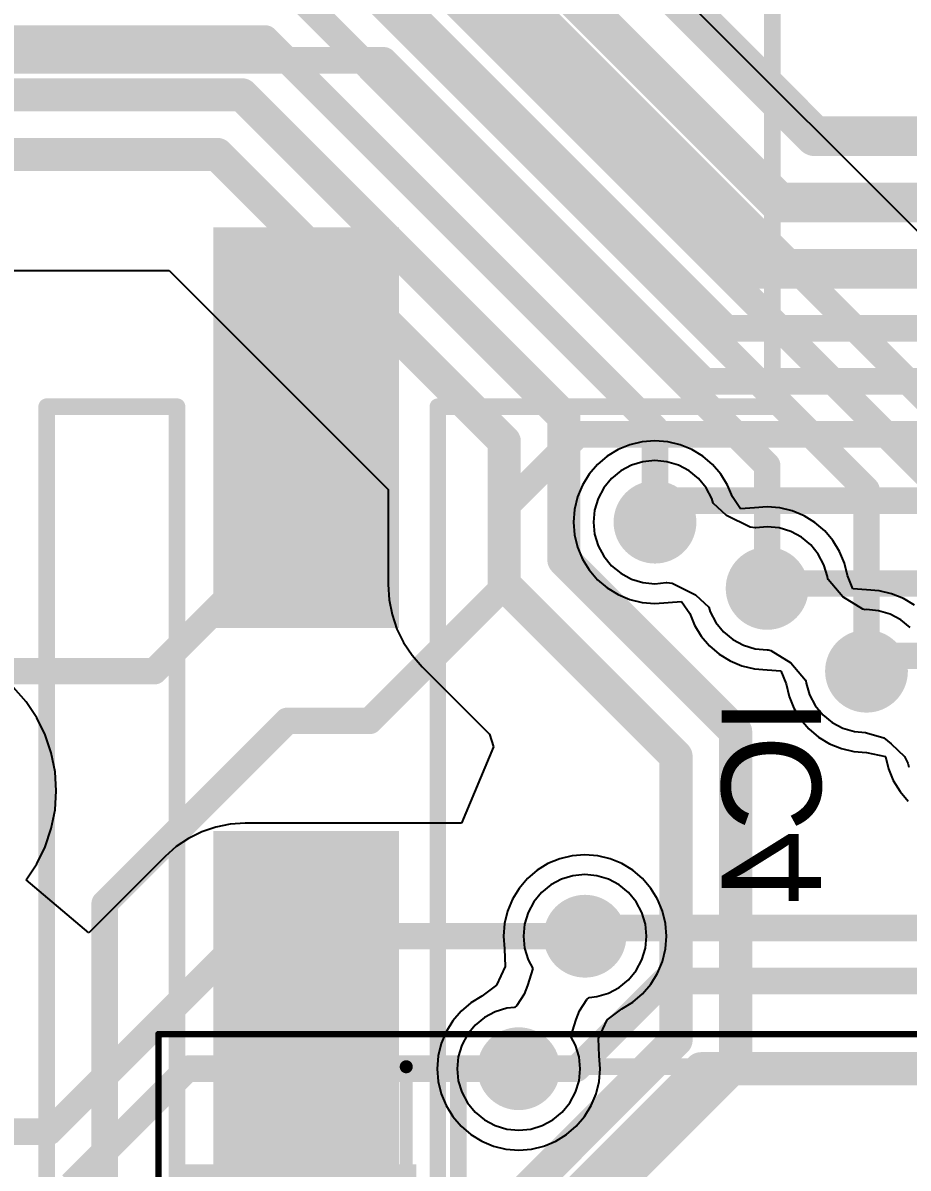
# Model space of a CAD drawing. Header units: millimetres. Extents: x 5.97 to 14.78, y 3.86 to 11.35.
# Drawn here: x 11.054 to 11.3213, y 7.8911 to 8.2368 of the extents above; entities that cross this region are included whole.
import ezdxf

# ---------------------------------------------------------------- set-up
doc = ezdxf.new("R2010")
doc.units = ezdxf.units.MM
doc.header["$MEASUREMENT"] = 0
for name, color, linetype in [('BottomLayer', 5, 'Continuous'), ('BottomOverlay', 54, 'Continuous'), ('BottomPaste', 16, 'Continuous'), ('BottomSolder', 6, 'Continuous'), ('Mechanical13', 56, 'Continuous'), ('Mechanical15', 56, 'Continuous'), ('MidLayer1', 16, 'Continuous'), ('MidLayer2', 76, 'Continuous'), ('MultiLayer', 9, 'Continuous'), ('TopLayer', 1, 'Continuous'), ('TopOverlay', 2, 'Continuous'), ('TopPaste', 8, 'Continuous'), ('TopSolder', 216, 'Continuous')]:
    doc.layers.add(name, color=color, linetype=linetype)

# ---------------------------------------------------------------- blocks, each defined once
blk = doc.blocks.new('M_____43045_0610_164')
at = {"layer": 'TopLayer'}
for points in [[(0.19587, 0.34016), (0.24587, 0.34016), (0.19587, 0.45512), (0.24587, 0.45512)], [(0.19587, 0.15787), (0.24587, 0.15787), (0.19587, 0.27283), (0.24587, 0.27283)]]:
    blk.add_solid(points, dxfattribs=at)
at = {"layer": 'TopOverlay', "const_width": 0.005}
for points in [[(0.1811, 0.47244), (0.1811, 0.20904)], [(0.25984, 0.47244), (0.25984, 0.20904)], [(0.29921, 0.47244), (0.29921, 0.20904)], [(0.1811, 0.20904), (0.08011, 0.20904)], [(0.08011, 0.20904), (0.08011, 0.03937)], [(0.29921, 0.20904), (0.25984, 0.20904)]]:
    blk.add_lwpolyline(points, dxfattribs=at)
at = {"layer": 'TopOverlay', "const_width": 0.0025}
for points in [[(0.07886, 0.20904, 1), (0.08136, 0.20904, 1)], [(0.07886, 0.20904, 1), (0.08136, 0.20904, 1)], [(0.17985, 0.20904, 1), (0.18235, 0.20904, 1)], [(0.17985, 0.20904, 1), (0.18235, 0.20904, 1)], [(0.25859, 0.20904, 1), (0.26109, 0.20904, 1)], [(0.25859, 0.20904, 1), (0.26109, 0.20904, 1)], [(0.29796, 0.20904, 1), (0.30046, 0.20904, 1)], [(0.29796, 0.20904, 1), (0.30046, 0.20904, 1)]]:
    blk.add_lwpolyline(points, format="xyb", close=True, dxfattribs=at)
at = {"layer": 'TopPaste'}
for points in [[(0.19287, 0.33716), (0.24887, 0.33716), (0.19287, 0.45812), (0.24887, 0.45812)], [(0.19287, 0.15487), (0.24887, 0.15487), (0.19287, 0.27583), (0.24887, 0.27583)]]:
    blk.add_solid(points, dxfattribs=at)
at = {"layer": 'TopSolder'}
for points in [[(0.19337, 0.33766), (0.24837, 0.33766), (0.19337, 0.45762), (0.24837, 0.45762)], [(0.19337, 0.15537), (0.24837, 0.15537), (0.19337, 0.27533), (0.24837, 0.27533)]]:
    blk.add_solid(points, dxfattribs=at)
blk = doc.blocks.new('28_SSOP_B_181')
at = {"layer": 'BottomOverlay', "const_width": 0.005}
for points in [[(-0.09449, -0.20669), (-0.09449, 0.20669)], [(-0.09449, 0.20669), (0.09449, 0.20669)]]:
    blk.add_lwpolyline(points, dxfattribs=at)
at = {"layer": 'BottomOverlay', "const_width": 0.0025}
blk.add_lwpolyline([(-0.09574, 0.20669, 1), (-0.09324, 0.20669, 1)], format="xyb", close=True, dxfattribs=at)
blk.add_lwpolyline([(-0.09574, 0.20669, 1), (-0.09324, 0.20669, 1)], format="xyb", close=True, dxfattribs=at)
at = {"layer": 'BottomPaste'}
blk.add_solid([(-0.1782, 0.17721), (-0.1782, 0.15546), (-0.10724, 0.17721), (-0.10724, 0.15546)], dxfattribs=at)
at = {"layer": 'BottomSolder'}
blk.add_solid([(-0.1777, 0.17671), (-0.1777, 0.15596), (-0.10774, 0.17671), (-0.10774, 0.15596)], dxfattribs=at)
at = {"layer": 'Mechanical13', "const_width": 0.00394}
for points in [[(-0.11024, -0.20669), (-0.11024, 0.20669)], [(-0.11024, 0.20669), (0.11024, 0.20669)]]:
    blk.add_lwpolyline(points, dxfattribs=at)
at = {"layer": 'Mechanical13', "const_width": 0.00197}
blk.add_lwpolyline([(-0.11122, 0.20669, 1), (-0.10925, 0.20669, 1)], format="xyb", close=True, dxfattribs=at)
blk.add_lwpolyline([(-0.11122, 0.20669, 1), (-0.10925, 0.20669, 1)], format="xyb", close=True, dxfattribs=at)
at = {"layer": 'Mechanical15', "const_width": 0.00197}
for points in [[(-0.18504, -0.21654), (-0.18504, 0.21654)], [(-0.18504, 0.21654), (0.18504, 0.21654)]]:
    blk.add_lwpolyline(points, dxfattribs=at)
at = {"layer": 'Mechanical15', "const_width": 0.000984}
blk.add_lwpolyline([(-0.18553, 0.21654, 1), (-0.18455, 0.21654, 1)], format="xyb", close=True, dxfattribs=at)
blk.add_lwpolyline([(-0.18553, 0.21654, 1), (-0.18455, 0.21654, 1)], format="xyb", close=True, dxfattribs=at)

msp = doc.modelspace()

# ---------------------------------------------------------------- linework, layer by layer
at = {"layer": 'BottomLayer'}
for p, q in [((11.36555, 8.13246), (11.17781, 8.3202)), ((11.01381, 8.16203), (11.09819, 8.16203)), ((11.09819, 8.16203), (11.16428, 8.09593)), ((11.16428, 8.09593), (11.16428, 8.06726)), ((11.16428, 8.06726), (11.16458, 8.06268)), ((11.16458, 8.06268), (11.16548, 8.05818)), ((11.16548, 8.05818), (11.16695, 8.05383)), ((11.16695, 8.05383), (11.16898, 8.04972)), ((11.16898, 8.04972), (11.17153, 8.0459)), ((11.17153, 8.0459), (11.17456, 8.04246)), ((11.17456, 8.04246), (11.19487, 8.02214)), ((11.05498, 8.03184), (11.05118, 8.03618)), ((11.05819, 8.02705), (11.05498, 8.03184)), ((11.06074, 8.02187), (11.05819, 8.02705)), ((11.06259, 8.01641), (11.06074, 8.02187)), ((11.19487, 8.02214), (11.19607, 8.01832)), ((11.19607, 8.01832), (11.18648, 7.99518)), ((11.06372, 8.01076), (11.06259, 8.01641)), ((11.06409, 8.005), (11.06372, 8.01076)), ((11.06372, 7.99924), (11.06409, 8.005)), ((11.06259, 7.99359), (11.06372, 7.99924)), ((11.06074, 7.98813), (11.06259, 7.99359)), ((11.11227, 7.99402), (11.10805, 7.99258)), ((11.11665, 7.99489), (11.11227, 7.99402)), ((11.12109, 7.99518), (11.11665, 7.99489)), ((11.18648, 7.99518), (11.12109, 7.99518)), ((11.10406, 7.99061), (11.10035, 7.98814)), ((11.10805, 7.99258), (11.10406, 7.99061)), ((11.05819, 7.98295), (11.06074, 7.98813)), ((11.10035, 7.98814), (11.097, 7.9852)), ((11.05498, 7.97816), (11.05819, 7.98295)), ((11.097, 7.9852), (11.07393, 7.96213)), ((11.07393, 7.96213), (11.05498, 7.97816))]:
    msp.add_line(p, q, dxfattribs=at)
for points, const_width in [([(11.15372, 8.2961), (11.37022, 8.0796)], 0.008), ([(11.14709, 8.2801), (11.34072, 8.08648)], 0.008), ([(11.14047, 8.2641), (11.30872, 8.09585)], 0.008), ([(11.13384, 8.2481), (11.27872, 8.10322)], 0.008), ([(10.86023, 8.2321), (11.12721, 8.2321)], 0.008), ([(11.12721, 8.2321), (11.24486, 8.11446)], 0.008), ([(10.86727, 8.2151), (11.12017, 8.2151)], 0.01), ([(11.12017, 8.2151), (11.21736, 8.11792)], 0.01), ([(10.87473, 8.1971), (11.11271, 8.1971)], 0.01), ([(11.11271, 8.1971), (11.19936, 8.11046)], 0.01), ([(11.21736, 8.07471), (11.21736, 8.11792)], 0.01), ([(11.24486, 8.0861), (11.24486, 8.11446)], 0.008), ([(11.19936, 8.06726), (11.19936, 8.11046)], 0.01), ([(11.27872, 8.0661), (11.27872, 8.10322)], 0.008), ([(11.30872, 8.0411), (11.30872, 8.09585)], 0.008), ([(11.21736, 8.07471), (11.26922, 8.02285)], 0.01), ([(11.19936, 8.06726), (11.25122, 8.01539)], 0.01), ([(11.26922, 7.92226), (11.26922, 8.02285)], 0.01), ([(11.25122, 7.92971), (11.25122, 8.01539)], 0.01), ([(11.06209, 7.9021), (11.12109, 7.9611)], 0.008), ([(11.12109, 7.9611), (11.22372, 7.9611)], 0.008), ([(11.17726, 7.85575), (11.25122, 7.92971)], 0.01), ([(11.17712, 7.83016), (11.26922, 7.92226)], 0.01), ([(11.06872, 7.8861), (11.10372, 7.9211)], 0.008), ([(11.10372, 7.9211), (11.20372, 7.9211)], 0.008), ([(10.93535, 7.9021), (11.06209, 7.9021)], 0.008)]:
    msp.add_lwpolyline(points, dxfattribs=dict(at, const_width=const_width))
for points, const_width in [([(11.12521, 8.2321, 1), (11.12921, 8.2321, 1)], 0.004), ([(11.12521, 8.2321, 1), (11.12921, 8.2321, 1)], 0.004), ([(11.11767, 8.2151, 1), (11.12267, 8.2151, 1)], 0.005), ([(11.11767, 8.2151, 1), (11.12267, 8.2151, 1)], 0.005), ([(11.11021, 8.1971, 1), (11.11521, 8.1971, 1)], 0.005), ([(11.11021, 8.1971, 1), (11.11521, 8.1971, 1)], 0.005), ([(11.21486, 8.11792, 1), (11.21986, 8.11792, 1)], 0.005), ([(11.21486, 8.11792, 1), (11.21986, 8.11792, 1)], 0.005), ([(11.24286, 8.11446, 1), (11.24686, 8.11446, 1)], 0.004), ([(11.24286, 8.11446, 1), (11.24686, 8.11446, 1)], 0.004), ([(11.19686, 8.11046, 1), (11.20186, 8.11046, 1)], 0.005), ([(11.19686, 8.11046, 1), (11.20186, 8.11046, 1)], 0.005), ([(11.27672, 8.10322, 1), (11.28072, 8.10322, 1)], 0.004), ([(11.27672, 8.10322, 1), (11.28072, 8.10322, 1)], 0.004), ([(11.23861, 8.0861, 1), (11.25111, 8.0861, 1)], 0.0125), ([(11.30672, 8.09585, 1), (11.31072, 8.09585, 1)], 0.004), ([(11.30672, 8.09585, 1), (11.31072, 8.09585, 1)], 0.004), ([(11.24286, 8.0861, 1), (11.24686, 8.0861, 1)], 0.004), ([(11.21486, 8.07471, 1), (11.21986, 8.07471, 1)], 0.005), ([(11.21486, 8.07471, 1), (11.21986, 8.07471, 1)], 0.005), ([(11.27247, 8.0661, 1), (11.28497, 8.0661, 1)], 0.0125), ([(11.19686, 8.06726, 1), (11.20186, 8.06726, 1)], 0.005), ([(11.19686, 8.06726, 1), (11.20186, 8.06726, 1)], 0.005), ([(11.27672, 8.0661, 1), (11.28072, 8.0661, 1)], 0.004), ([(11.30247, 8.0411, 1), (11.31497, 8.0411, 1)], 0.0125), ([(11.30672, 8.0411, 1), (11.31072, 8.0411, 1)], 0.004), ([(11.26672, 8.02285, 1), (11.27172, 8.02285, 1)], 0.005), ([(11.26672, 8.02285, 1), (11.27172, 8.02285, 1)], 0.005), ([(11.24872, 8.01539, 1), (11.25372, 8.01539, 1)], 0.005), ([(11.24872, 8.01539, 1), (11.25372, 8.01539, 1)], 0.005), ([(11.21747, 7.9611, 1), (11.22997, 7.9611, 1)], 0.0125), ([(11.11909, 7.9611, 1), (11.12309, 7.9611, 1)], 0.004), ([(11.11909, 7.9611, 1), (11.12309, 7.9611, 1)], 0.004), ([(11.22172, 7.9611, 1), (11.22572, 7.9611, 1)], 0.004), ([(11.24872, 7.92971, 1), (11.25372, 7.92971, 1)], 0.005), ([(11.24872, 7.92971, 1), (11.25372, 7.92971, 1)], 0.005), ([(11.19747, 7.9211, 1), (11.20997, 7.9211, 1)], 0.0125), ([(11.26672, 7.92226, 1), (11.27172, 7.92226, 1)], 0.005), ([(11.26672, 7.92226, 1), (11.27172, 7.92226, 1)], 0.005), ([(11.10172, 7.9211, 1), (11.10572, 7.9211, 1)], 0.004), ([(11.10172, 7.9211, 1), (11.10572, 7.9211, 1)], 0.004), ([(11.20172, 7.9211, 1), (11.20572, 7.9211, 1)], 0.004), ([(11.06009, 7.9021, 1), (11.06409, 7.9021, 1)], 0.004), ([(11.06009, 7.9021, 1), (11.06409, 7.9021, 1)], 0.004)]:
    msp.add_lwpolyline(points, format="xyb", close=True, dxfattribs=dict(at, const_width=const_width))
at = {"layer": 'MidLayer1'}
for p, q in [((11.24123, 8.10434), (11.23774, 8.10328)), ((11.24486, 8.10469), (11.24123, 8.10434)), ((11.24848, 8.10434), (11.24486, 8.10469)), ((11.25197, 8.10328), (11.24848, 8.10434)), ((11.23453, 8.10156), (11.23171, 8.09925)), ((11.23774, 8.10328), (11.23453, 8.10156)), ((11.25519, 8.10156), (11.25197, 8.10328)), ((11.258, 8.09925), (11.25519, 8.10156)), ((11.23171, 8.09925), (11.2294, 8.09643)), ((11.26031, 8.09643), (11.258, 8.09925)), ((11.22768, 8.09322), (11.22663, 8.08973)), ((11.2294, 8.09643), (11.22768, 8.09322)), ((11.26203, 8.09322), (11.26031, 8.09643)), ((11.26246, 8.09181), (11.26203, 8.09322)), ((11.22663, 8.08973), (11.22627, 8.0861)), ((11.26648, 8.08806), (11.26246, 8.09181)), ((11.27356, 8.08457), (11.26648, 8.08806)), ((11.22627, 8.0861), (11.22663, 8.08248)), ((11.27509, 8.08434), (11.27356, 8.08457)), ((11.27533, 8.08436), (11.27509, 8.08434)), ((11.27872, 8.08469), (11.27533, 8.08436)), ((11.28235, 8.08434), (11.27872, 8.08469)), ((11.28583, 8.08328), (11.28235, 8.08434)), ((11.28905, 8.08156), (11.28583, 8.08328)), ((11.22663, 8.08248), (11.22768, 8.07899)), ((11.29187, 8.07925), (11.28905, 8.08156)), ((11.22768, 8.07899), (11.2294, 8.07578)), ((11.29418, 8.07643), (11.29187, 8.07925)), ((11.29589, 8.07322), (11.29418, 8.07643)), ((11.2294, 8.07578), (11.23171, 8.07296)), ((11.23171, 8.07296), (11.23453, 8.07065)), ((11.29695, 8.06973), (11.29589, 8.07322)), ((11.23453, 8.07065), (11.23774, 8.06893)), ((11.29703, 8.06897), (11.29695, 8.06973)), ((11.2971, 8.06879), (11.29703, 8.06897)), ((11.23774, 8.06893), (11.24123, 8.06787)), ((11.24123, 8.06787), (11.24486, 8.06751)), ((11.24486, 8.06751), (11.24824, 8.06785)), ((11.24824, 8.06785), (11.24849, 8.06787)), ((11.24849, 8.06787), (11.25002, 8.06764)), ((11.25002, 8.06764), (11.2571, 8.06415)), ((11.30155, 8.06353), (11.2971, 8.06879)), ((11.2571, 8.06415), (11.26112, 8.0604)), ((11.30764, 8.05984), (11.30155, 8.06353)), ((11.26112, 8.0604), (11.26155, 8.05899)), ((11.26155, 8.05899), (11.26326, 8.05578)), ((11.30837, 8.05966), (11.30764, 8.05984)), ((11.30872, 8.05969), (11.30837, 8.05966)), ((11.31235, 8.05934), (11.30872, 8.05969)), ((11.31583, 8.05828), (11.31235, 8.05934)), ((11.26326, 8.05578), (11.26558, 8.05296)), ((11.31905, 8.05656), (11.31583, 8.05828)), ((11.32187, 8.05425), (11.31905, 8.05656)), ((11.26558, 8.05296), (11.26839, 8.05065)), ((11.26839, 8.05065), (11.27161, 8.04893)), ((11.27161, 8.04893), (11.27509, 8.04787)), ((11.27509, 8.04787), (11.27872, 8.04751)), ((11.27872, 8.04751), (11.27907, 8.04755)), ((11.27907, 8.04755), (11.2798, 8.04737)), ((11.2798, 8.04737), (11.28589, 8.04367)), ((11.28589, 8.04367), (11.29034, 8.03841)), ((11.29034, 8.03841), (11.29041, 8.03824)), ((11.29041, 8.03824), (11.29049, 8.03748)), ((11.29049, 8.03748), (11.29155, 8.03399)), ((11.29155, 8.03399), (11.29326, 8.03078)), ((11.29326, 8.03078), (11.29558, 8.02796)), ((11.29558, 8.02796), (11.29839, 8.02565)), ((11.29839, 8.02565), (11.30161, 8.02393)), ((11.30161, 8.02393), (11.30509, 8.02287)), ((11.30509, 8.02287), (11.3084, 8.02255)), ((11.3084, 8.02255), (11.30872, 8.02251)), ((11.30872, 8.02251), (11.31397, 8.02101)), ((11.31397, 8.02101), (11.31617, 8.01919)), ((11.31617, 8.01919), (11.32017, 8.01534)), ((11.32017, 8.01534), (11.32119, 8.01332)), ((11.32119, 8.01332), (11.32155, 8.01213)), ((11.22009, 7.97934), (11.21661, 7.97828)), ((11.22372, 7.97969), (11.22009, 7.97934)), ((11.22735, 7.97934), (11.22372, 7.97969)), ((11.23083, 7.97828), (11.22735, 7.97934)), ((11.21339, 7.97656), (11.21058, 7.97425)), ((11.21661, 7.97828), (11.21339, 7.97656)), ((11.23405, 7.97656), (11.23083, 7.97828)), ((11.23687, 7.97425), (11.23405, 7.97656)), ((11.21058, 7.97425), (11.20826, 7.97143)), ((11.23918, 7.97143), (11.23687, 7.97425)), ((11.20826, 7.97143), (11.20655, 7.96822)), ((11.2409, 7.96822), (11.23918, 7.97143)), ((11.20655, 7.96822), (11.20549, 7.96473)), ((11.24195, 7.96473), (11.2409, 7.96822)), ((11.20549, 7.96473), (11.20513, 7.9611)), ((11.24231, 7.9611), (11.24195, 7.96473)), ((11.20513, 7.9611), (11.20549, 7.95748)), ((11.24195, 7.95748), (11.24231, 7.9611)), ((11.20549, 7.95748), (11.20655, 7.95399)), ((11.2409, 7.95399), (11.24195, 7.95748)), ((11.20655, 7.95399), (11.20797, 7.95133)), ((11.23918, 7.95078), (11.2409, 7.95399)), ((11.20797, 7.95133), (11.20639, 7.94621)), ((11.23687, 7.94796), (11.23918, 7.95078)), ((11.20639, 7.94621), (11.20534, 7.94364)), ((11.23083, 7.94393), (11.23405, 7.94565)), ((11.23405, 7.94565), (11.23687, 7.94796)), ((11.20534, 7.94364), (11.20312, 7.94023)), ((11.2221, 7.93857), (11.22432, 7.94198)), ((11.22432, 7.94198), (11.22495, 7.94264)), ((11.22495, 7.94264), (11.22735, 7.94287)), ((11.22735, 7.94287), (11.23083, 7.94393)), ((11.19661, 7.93828), (11.19339, 7.93656)), ((11.20009, 7.93934), (11.19661, 7.93828)), ((11.20249, 7.93957), (11.20009, 7.93934)), ((11.20312, 7.94023), (11.20249, 7.93957)), ((11.22105, 7.936), (11.2221, 7.93857)), ((11.19058, 7.93425), (11.18826, 7.93143)), ((11.19339, 7.93656), (11.19058, 7.93425)), ((11.21947, 7.93087), (11.22105, 7.936)), ((11.18826, 7.93143), (11.18655, 7.92822)), ((11.2209, 7.92822), (11.21947, 7.93087)), ((11.18655, 7.92822), (11.18549, 7.92473)), ((11.22195, 7.92473), (11.2209, 7.92822)), ((11.18549, 7.92473), (11.18513, 7.9211)), ((11.22231, 7.9211), (11.22195, 7.92473)), ((11.18513, 7.9211), (11.18549, 7.91748)), ((11.22195, 7.91748), (11.22231, 7.9211)), ((11.18549, 7.91748), (11.18655, 7.91399)), ((11.2209, 7.91399), (11.22195, 7.91748)), ((11.18655, 7.91399), (11.18826, 7.91078)), ((11.21918, 7.91078), (11.2209, 7.91399)), ((11.18826, 7.91078), (11.19058, 7.90796)), ((11.21687, 7.90796), (11.21918, 7.91078)), ((11.19058, 7.90796), (11.19339, 7.90565)), ((11.21405, 7.90565), (11.21687, 7.90796)), ((11.19339, 7.90565), (11.19661, 7.90393)), ((11.19661, 7.90393), (11.20009, 7.90287)), ((11.20735, 7.90287), (11.21083, 7.90393)), ((11.21083, 7.90393), (11.21405, 7.90565)), ((11.20009, 7.90287), (11.20372, 7.90251)), ((11.20372, 7.90251), (11.20735, 7.90287))]:
    msp.add_line(p, q, dxfattribs=at)
at = {"layer": 'MidLayer1', "const_width": 0.0125}
for points in [[(11.23861, 8.0861, 1), (11.25111, 8.0861, 1)], [(11.27247, 8.0661, 1), (11.28497, 8.0661, 1)], [(11.30247, 8.0411, 1), (11.31497, 8.0411, 1)], [(11.21747, 7.9611, 1), (11.22997, 7.9611, 1)], [(11.19747, 7.9211, 1), (11.20997, 7.9211, 1)]]:
    msp.add_lwpolyline(points, format="xyb", close=True, dxfattribs=at)
at = {"layer": 'MidLayer2'}
for p, q in [((11.24486, 8.11068), (11.24101, 8.11038)), ((11.2487, 8.11038), (11.24486, 8.11068)), ((11.2337, 8.108), (11.23041, 8.10599)), ((11.23726, 8.10948), (11.2337, 8.108)), ((11.24101, 8.11038), (11.23726, 8.10948)), ((11.25245, 8.10948), (11.2487, 8.11038)), ((11.25602, 8.108), (11.25245, 8.10948)), ((11.2593, 8.10599), (11.25602, 8.108)), ((11.23041, 8.10599), (11.22748, 8.10348)), ((11.26224, 8.10348), (11.2593, 8.10599)), ((11.22498, 8.10055), (11.22296, 8.09726)), ((11.22748, 8.10348), (11.22498, 8.10055)), ((11.26474, 8.10055), (11.26224, 8.10348)), ((11.26676, 8.09726), (11.26474, 8.10055)), ((11.22296, 8.09726), (11.22149, 8.0937)), ((11.26823, 8.0937), (11.26676, 8.09726)), ((11.22149, 8.0937), (11.22058, 8.08995)), ((11.27072, 8.09007), (11.26823, 8.0937)), ((11.22058, 8.08995), (11.22028, 8.0861)), ((11.27488, 8.09038), (11.27072, 8.09007)), ((11.27872, 8.09068), (11.27488, 8.09038)), ((11.28256, 8.09038), (11.27872, 8.09068)), ((11.28631, 8.08948), (11.28256, 8.09038)), ((11.28988, 8.088), (11.28631, 8.08948)), ((11.29317, 8.08599), (11.28988, 8.088)), ((11.22028, 8.0861), (11.22058, 8.08226)), ((11.2961, 8.08348), (11.29317, 8.08599)), ((11.2986, 8.08055), (11.2961, 8.08348)), ((11.22058, 8.08226), (11.22149, 8.07851)), ((11.30062, 8.07726), (11.2986, 8.08055)), ((11.22149, 8.07851), (11.22296, 8.07495)), ((11.30209, 8.0737), (11.30062, 8.07726)), ((11.22296, 8.07495), (11.22498, 8.07166)), ((11.30299, 8.06995), (11.30209, 8.0737)), ((11.22498, 8.07166), (11.22748, 8.06873)), ((11.30462, 8.066), (11.30299, 8.06995)), ((11.22748, 8.06873), (11.23041, 8.06622)), ((11.23041, 8.06622), (11.2337, 8.06421)), ((11.30872, 8.06568), (11.30462, 8.066)), ((11.31256, 8.06538), (11.30872, 8.06568)), ((11.2337, 8.06421), (11.23726, 8.06273)), ((11.23726, 8.06273), (11.24101, 8.06183)), ((11.24486, 8.06153), (11.25286, 8.06214)), ((11.25286, 8.06214), (11.25535, 8.05851)), ((11.31631, 8.06448), (11.31256, 8.06538)), ((11.31988, 8.063), (11.31631, 8.06448)), ((11.32317, 8.06099), (11.31988, 8.063)), ((11.24101, 8.06183), (11.24486, 8.06153)), ((11.25535, 8.05851), (11.25682, 8.05495)), ((11.25682, 8.05495), (11.25884, 8.05166)), ((11.25884, 8.05166), (11.26134, 8.04873)), ((11.26134, 8.04873), (11.26428, 8.04622)), ((11.26428, 8.04622), (11.26756, 8.04421)), ((11.26756, 8.04421), (11.27113, 8.04273)), ((11.27113, 8.04273), (11.27488, 8.04183)), ((11.27488, 8.04183), (11.27872, 8.04153)), ((11.27872, 8.04153), (11.28282, 8.04121)), ((11.28282, 8.04121), (11.28445, 8.03726)), ((11.28445, 8.03726), (11.28535, 8.03351)), ((11.28535, 8.03351), (11.28682, 8.02995)), ((11.28682, 8.02995), (11.28884, 8.02666)), ((11.28884, 8.02666), (11.29134, 8.02373)), ((11.29134, 8.02373), (11.29428, 8.02122)), ((11.29428, 8.02122), (11.29756, 8.01921)), ((11.29756, 8.01921), (11.30113, 8.01773)), ((11.30113, 8.01773), (11.30488, 8.01683)), ((11.30488, 8.01683), (11.30872, 8.01653)), ((11.30872, 8.01653), (11.31445, 8.0154)), ((11.31445, 8.0154), (11.31535, 8.01165)), ((11.31535, 8.01165), (11.31682, 8.00808)), ((11.31682, 8.00808), (11.31884, 8.0048)), ((11.31884, 8.0048), (11.32134, 8.00186)), ((11.21256, 7.983), (11.20928, 7.98099)), ((11.21613, 7.98448), (11.21256, 7.983)), ((11.21988, 7.98538), (11.21613, 7.98448)), ((11.22372, 7.98568), (11.21988, 7.98538)), ((11.22757, 7.98538), (11.22372, 7.98568)), ((11.23131, 7.98448), (11.22757, 7.98538)), ((11.23488, 7.983), (11.23131, 7.98448)), ((11.23817, 7.98099), (11.23488, 7.983)), ((11.20928, 7.98099), (11.20634, 7.97848)), ((11.2411, 7.97848), (11.23817, 7.98099)), ((11.20634, 7.97848), (11.20384, 7.97555)), ((11.2436, 7.97555), (11.2411, 7.97848)), ((11.20182, 7.97226), (11.20035, 7.9687)), ((11.20384, 7.97555), (11.20182, 7.97226)), ((11.24562, 7.97226), (11.2436, 7.97555)), ((11.24709, 7.9687), (11.24562, 7.97226)), ((11.20035, 7.9687), (11.19945, 7.96495)), ((11.24799, 7.96495), (11.24709, 7.9687)), ((11.19945, 7.96495), (11.19914, 7.9611)), ((11.2483, 7.9611), (11.24799, 7.96495)), ((11.19914, 7.9611), (11.19945, 7.95726)), ((11.24799, 7.95726), (11.2483, 7.9611)), ((11.19945, 7.95726), (11.19964, 7.95199)), ((11.24709, 7.95351), (11.24799, 7.95726)), ((11.19964, 7.95199), (11.19699, 7.94632)), ((11.24562, 7.94995), (11.24709, 7.95351)), ((11.2436, 7.94666), (11.24562, 7.94995)), ((11.19699, 7.94632), (11.19256, 7.943)), ((11.2411, 7.94373), (11.2436, 7.94666)), ((11.19256, 7.943), (11.18928, 7.94099)), ((11.23488, 7.93921), (11.23817, 7.94122)), ((11.23817, 7.94122), (11.2411, 7.94373)), ((11.18634, 7.93848), (11.18384, 7.93555)), ((11.18928, 7.94099), (11.18634, 7.93848)), ((11.23045, 7.93589), (11.23488, 7.93921)), ((11.18384, 7.93555), (11.18182, 7.93226)), ((11.2278, 7.93022), (11.23045, 7.93589)), ((11.18182, 7.93226), (11.18035, 7.9287)), ((11.18035, 7.9287), (11.17945, 7.92495)), ((11.22799, 7.92495), (11.2278, 7.93022)), ((11.17945, 7.92495), (11.17914, 7.9211)), ((11.2283, 7.9211), (11.22799, 7.92495)), ((11.17914, 7.9211), (11.17945, 7.91726)), ((11.22799, 7.91726), (11.2283, 7.9211)), ((11.17945, 7.91726), (11.18035, 7.91351)), ((11.22709, 7.91351), (11.22799, 7.91726)), ((11.18035, 7.91351), (11.18182, 7.90995)), ((11.22562, 7.90995), (11.22709, 7.91351)), ((11.18182, 7.90995), (11.18384, 7.90666)), ((11.2236, 7.90666), (11.22562, 7.90995)), ((11.18384, 7.90666), (11.18634, 7.90373)), ((11.2211, 7.90373), (11.2236, 7.90666)), ((11.18634, 7.90373), (11.18928, 7.90122)), ((11.21817, 7.90122), (11.2211, 7.90373)), ((11.18928, 7.90122), (11.19256, 7.89921)), ((11.21488, 7.89921), (11.21817, 7.90122)), ((11.19256, 7.89921), (11.19613, 7.89773)), ((11.19613, 7.89773), (11.19988, 7.89683)), ((11.19988, 7.89683), (11.20372, 7.89653)), ((11.20372, 7.89653), (11.20757, 7.89683)), ((11.20757, 7.89683), (11.21131, 7.89773)), ((11.21131, 7.89773), (11.21488, 7.89921))]:
    msp.add_line(p, q, dxfattribs=at)
at = {"layer": 'MidLayer2', "const_width": 0.0125}
for points in [[(11.23861, 8.0861, 1), (11.25111, 8.0861, 1)], [(11.27247, 8.0661, 1), (11.28497, 8.0661, 1)], [(11.30247, 8.0411, 1), (11.31497, 8.0411, 1)], [(11.21747, 7.9611, 1), (11.22997, 7.9611, 1)], [(11.19747, 7.9211, 1), (11.20997, 7.9211, 1)]]:
    msp.add_lwpolyline(points, format="xyb", close=True, dxfattribs=at)
at = {"layer": 'MultiLayer', "const_width": 0.0125}
for points in [[(11.23861, 8.0861, 1), (11.25111, 8.0861, 1)], [(11.27247, 8.0661, 1), (11.28497, 8.0661, 1)], [(11.30247, 8.0411, 1), (11.31497, 8.0411, 1)], [(11.21747, 7.9611, 1), (11.22997, 7.9611, 1)], [(11.19747, 7.9211, 1), (11.20997, 7.9211, 1)]]:
    msp.add_lwpolyline(points, format="xyb", close=True, dxfattribs=at)
at = {"layer": 'TopLayer'}
for points, const_width in [([(11.10324, 8.39248), (11.29311, 8.2026)], 0.012), ([(11.18277, 8.28213), (11.28229, 8.1826)], 0.012), ([(11.17539, 8.26122), (11.274, 8.1626)], 0.012), ([(11.16963, 8.24152), (11.26655, 8.1446)], 0.008), ([(10.58135, 8.22552), (11.163, 8.22552)], 0.008), ([(11.163, 8.22552), (11.25992, 8.1286)], 0.008), ([(11.29311, 8.2026), (11.47698, 8.2026)], 0.012), ([(11.28229, 8.1826), (11.46869, 8.1826)], 0.012), ([(11.274, 8.1626), (11.46041, 8.1626)], 0.012), ([(11.26655, 8.1446), (11.45295, 8.1446)], 0.008), ([(11.25992, 8.1286), (11.44632, 8.1286)], 0.008), ([(11.13954, 8.08692), (11.13954, 8.11465)], 0.008), ([(11.19872, 8.08968), (11.22165, 8.1126)], 0.008), ([(11.22165, 8.1126), (11.4397, 8.1126)], 0.008), ([(11.19872, 8.0661), (11.19872, 8.08968)], 0.008), ([(11.24486, 8.0861), (11.25136, 8.0926)], 0.008), ([(11.25136, 8.0926), (11.37767, 8.0926)], 0.008), ([(11.09372, 8.0411), (11.13954, 8.08692)], 0.008), ([(11.15872, 8.0261), (11.19872, 8.0661)], 0.008), ([(11.27872, 8.0661), (11.28022, 8.0676)], 0.008), ([(11.28022, 8.0676), (11.38004, 8.0676)], 0.008), ([(11.30872, 8.0411), (11.31336, 8.04574)], 0.008), ([(11.31336, 8.04574), (11.37927, 8.04574)], 0.008), ([(10.83667, 8.0411), (11.09372, 8.0411)], 0.008), ([(11.07872, 7.97099), (11.13383, 8.0261)], 0.008), ([(11.13383, 8.0261), (11.15872, 8.0261)], 0.008), ([(11.07872, 7.88616), (11.07872, 7.97099)], 0.008), ([(11.22372, 7.9611), (11.22622, 7.9636)], 0.008), ([(11.22622, 7.9636), (11.39353, 7.9636)], 0.008), ([(11.2212, 7.9211), (11.2477, 7.9476)], 0.008), ([(11.2477, 7.9476), (11.3869, 7.9476)], 0.008), ([(11.16122, 7.8236), (11.25872, 7.9211)], 0.01), ([(11.20372, 7.9211), (11.2212, 7.9211)], 0.008), ([(11.25872, 7.9211), (11.34872, 7.9211)], 0.01)]:
    msp.add_lwpolyline(points, dxfattribs=dict(at, const_width=const_width))
for points, const_width in [([(11.161, 8.22552, 1), (11.165, 8.22552, 1)], 0.004), ([(11.161, 8.22552, 1), (11.165, 8.22552, 1)], 0.004), ([(11.29011, 8.2026, 1), (11.29611, 8.2026, 1)], 0.006), ([(11.29011, 8.2026, 1), (11.29611, 8.2026, 1)], 0.006), ([(11.27929, 8.1826, 1), (11.28529, 8.1826, 1)], 0.006), ([(11.27929, 8.1826, 1), (11.28529, 8.1826, 1)], 0.006), ([(11.271, 8.1626, 1), (11.277, 8.1626, 1)], 0.006), ([(11.271, 8.1626, 1), (11.277, 8.1626, 1)], 0.006), ([(11.26455, 8.1446, 1), (11.26855, 8.1446, 1)], 0.004), ([(11.26455, 8.1446, 1), (11.26855, 8.1446, 1)], 0.004), ([(11.25792, 8.1286, 1), (11.26192, 8.1286, 1)], 0.004), ([(11.25792, 8.1286, 1), (11.26192, 8.1286, 1)], 0.004), ([(11.13754, 8.11465, 1), (11.14154, 8.11465, 1)], 0.004), ([(11.21965, 8.1126, 1), (11.22365, 8.1126, 1)], 0.004), ([(11.21965, 8.1126, 1), (11.22365, 8.1126, 1)], 0.004), ([(11.23861, 8.0861, 1), (11.25111, 8.0861, 1)], 0.0125), ([(11.19672, 8.08968, 1), (11.20072, 8.08968, 1)], 0.004), ([(11.19672, 8.08968, 1), (11.20072, 8.08968, 1)], 0.004), ([(11.24936, 8.0926, 1), (11.25336, 8.0926, 1)], 0.004), ([(11.24936, 8.0926, 1), (11.25336, 8.0926, 1)], 0.004), ([(11.13754, 8.08692, 1), (11.14154, 8.08692, 1)], 0.004), ([(11.13754, 8.08692, 1), (11.14154, 8.08692, 1)], 0.004), ([(11.24286, 8.0861, 1), (11.24686, 8.0861, 1)], 0.004), ([(11.27247, 8.0661, 1), (11.28497, 8.0661, 1)], 0.0125), ([(11.19672, 8.0661, 1), (11.20072, 8.0661, 1)], 0.004), ([(11.19672, 8.0661, 1), (11.20072, 8.0661, 1)], 0.004), ([(11.27672, 8.0661, 1), (11.28072, 8.0661, 1)], 0.004), ([(11.27822, 8.0676, 1), (11.28222, 8.0676, 1)], 0.004), ([(11.27822, 8.0676, 1), (11.28222, 8.0676, 1)], 0.004), ([(11.30247, 8.0411, 1), (11.31497, 8.0411, 1)], 0.0125), ([(11.31136, 8.04574, 1), (11.31536, 8.04574, 1)], 0.004), ([(11.31136, 8.04574, 1), (11.31536, 8.04574, 1)], 0.004), ([(11.09172, 8.0411, 1), (11.09572, 8.0411, 1)], 0.004), ([(11.09172, 8.0411, 1), (11.09572, 8.0411, 1)], 0.004), ([(11.30672, 8.0411, 1), (11.31072, 8.0411, 1)], 0.004), ([(11.13183, 8.0261, 1), (11.13583, 8.0261, 1)], 0.004), ([(11.13183, 8.0261, 1), (11.13583, 8.0261, 1)], 0.004), ([(11.15672, 8.0261, 1), (11.16072, 8.0261, 1)], 0.004), ([(11.15672, 8.0261, 1), (11.16072, 8.0261, 1)], 0.004), ([(11.07672, 7.97099, 1), (11.08072, 7.97099, 1)], 0.004), ([(11.07672, 7.97099, 1), (11.08072, 7.97099, 1)], 0.004), ([(11.21747, 7.9611, 1), (11.22997, 7.9611, 1)], 0.0125), ([(11.22422, 7.9636, 1), (11.22822, 7.9636, 1)], 0.004), ([(11.22422, 7.9636, 1), (11.22822, 7.9636, 1)], 0.004), ([(11.22172, 7.9611, 1), (11.22572, 7.9611, 1)], 0.004), ([(11.2457, 7.9476, 1), (11.2497, 7.9476, 1)], 0.004), ([(11.2457, 7.9476, 1), (11.2497, 7.9476, 1)], 0.004), ([(11.19747, 7.9211, 1), (11.20997, 7.9211, 1)], 0.0125), ([(11.20172, 7.9211, 1), (11.20572, 7.9211, 1)], 0.004), ([(11.2192, 7.9211, 1), (11.2232, 7.9211, 1)], 0.004), ([(11.2192, 7.9211, 1), (11.2232, 7.9211, 1)], 0.004), ([(11.25622, 7.9211, 1), (11.26122, 7.9211, 1)], 0.005), ([(11.25622, 7.9211, 1), (11.26122, 7.9211, 1)], 0.005)]:
    msp.add_lwpolyline(points, format="xyb", close=True, dxfattribs=dict(at, const_width=const_width))

# ---------------------------------------------------------------- block references
for name, p, rotation in [('M_____43045_0610_164', (11.36041, 8.33), 180), ('28_SSOP_B_181', (11.28, 7.715), 360)]:
    msp.add_blockref(name, p, dxfattribs=dict(rotation=rotation))

# ---------------------------------------------------------------- texts
at = {"layer": 'BottomOverlay', "text_generation_flag": 2}
msp.add_text('IC4', height=0.03, rotation=90, dxfattribs=at).set_placement((11.295, 8.033))

doc.saveas('drawing.dxf')
